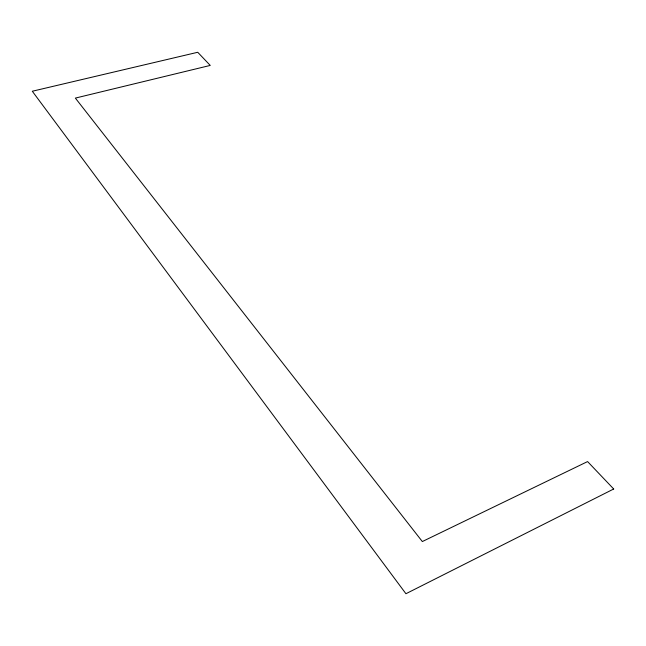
<?xml version="1.0" encoding="UTF-8"?>
<svg xmlns="http://www.w3.org/2000/svg" width="646" height="646" viewBox="0 0 646 646"><rect width="100%" height="100%" fill="white"/><g stroke="black" fill="none" stroke-linecap="round" stroke-linejoin="round"><path stroke-width="0.97" d="M613.7 488.99L405.93 593.722L32.3 91.239L197.733 52.278L210.249 65.424L75.356 98.095L422.339 541.55L587.585 461.575L613.7 488.99"/></g></svg>
